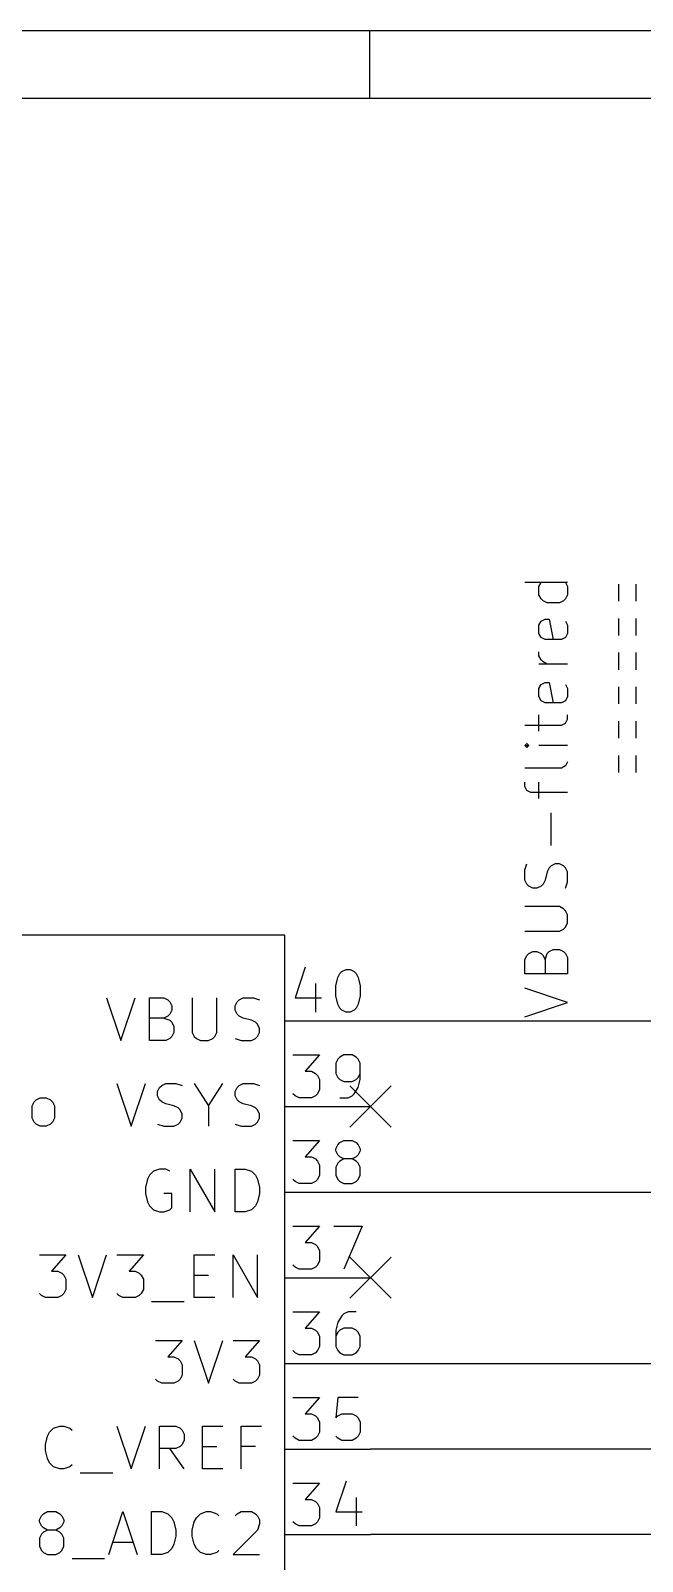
# Model space of a CAD drawing. Extents: x 0.4 to 11.3, y -7.9 to -0.4.
# Drawn here: x 5.903 to 6.618, y -2.181 to -0.394 of the extents above; entities that cross this region are included whole.
import ezdxf

# ---------------------------------------------------------------- set-up
doc = ezdxf.new("R2010")
doc.units = 0
doc.header["$MEASUREMENT"] = 0
for name, color, linetype in [('BLUE2', 5, 'CONTINUOUS'), ('CYAN2', 4, 'CONTINUOUS'), ('GRAY1', 251, 'CONTINUOUS'), ('GREEN3', 91, 'CONTINUOUS'), ('LYELLOW', 51, 'CONTINUOUS'), ('RED2', 1, 'CONTINUOUS'), ('RED3', 11, 'CONTINUOUS')]:
    doc.layers.add(name, color=color, linetype=linetype)

msp = doc.modelspace()

# ---------------------------------------------------------------- linework, layer by layer
at = {"layer": 'BLUE2', "linetype": 'CONTINUOUS'}
for p, q in [((6.276, -1.626), (6.324, -1.674)), ((6.324, -1.626), (6.276, -1.674)), ((6.276, -1.826), (6.324, -1.874)), ((6.324, -1.826), (6.276, -1.874))]:
    msp.add_line(p, q, dxfattribs=at)
at = {"layer": 'CYAN2', "linetype": 'CONTINUOUS'}
for p, q in [((5.9919, -1.52313), (6.00857, -1.57313)), ((6.00857, -1.57313), (6.02524, -1.52313)), ((6.0419, -1.57313), (6.0419, -1.52313)), ((6.0419, -1.52313), (6.05857, -1.52313)), ((6.05857, -1.52313), (6.06333, -1.52551)), ((6.06333, -1.52551), (6.06571, -1.52789)), ((6.06571, -1.52789), (6.06809, -1.53265)), ((6.06809, -1.53265), (6.06809, -1.53742)), ((6.0919, -1.52313), (6.0919, -1.56361)), ((6.12047, -1.56361), (6.12047, -1.52313)), ((6.14191, -1.53265), (6.14428, -1.52789)), ((6.14191, -1.53742), (6.14191, -1.53265)), ((6.14428, -1.52789), (6.14667, -1.52551)), ((6.14667, -1.52551), (6.15143, -1.52313)), ((6.15143, -1.52313), (6.16333, -1.52313)), ((6.16333, -1.52313), (6.17048, -1.52551)), ((6.05857, -1.54694), (6.0419, -1.54694)), ((6.06333, -1.54456), (6.05857, -1.54694)), ((6.05857, -1.54694), (6.06571, -1.54932)), ((6.06571, -1.54218), (6.06333, -1.54456)), ((6.06809, -1.53742), (6.06571, -1.54218)), ((6.06571, -1.54932), (6.06809, -1.5517)), ((6.06809, -1.5517), (6.07047, -1.55646)), ((6.14428, -1.54218), (6.14191, -1.53742)), ((6.14667, -1.54456), (6.14428, -1.54218)), ((6.15143, -1.54694), (6.14667, -1.54456)), ((6.16095, -1.54932), (6.15143, -1.54694)), ((6.16571, -1.5517), (6.16095, -1.54932)), ((6.16809, -1.55408), (6.16571, -1.5517)), ((6.17048, -1.55885), (6.16809, -1.55408)), ((6.06571, -1.57075), (6.06095, -1.57313)), ((6.06809, -1.56837), (6.06571, -1.57075)), ((6.07047, -1.56361), (6.06809, -1.56837)), ((6.07047, -1.55646), (6.07047, -1.56361)), ((6.0919, -1.56361), (6.09428, -1.56837)), ((6.09428, -1.56837), (6.09667, -1.57075)), ((6.09667, -1.57075), (6.10143, -1.57313)), ((6.11095, -1.57313), (6.11571, -1.57075)), ((6.11571, -1.57075), (6.11809, -1.56837)), ((6.11809, -1.56837), (6.12047, -1.56361)), ((6.14191, -1.57075), (6.14905, -1.57313)), ((6.16095, -1.57313), (6.16571, -1.57075)), ((6.16571, -1.57075), (6.16809, -1.56837)), ((6.16809, -1.56837), (6.17048, -1.56361)), ((6.17048, -1.56361), (6.17048, -1.55885)), ((6.06095, -1.57313), (6.0419, -1.57313)), ((6.10143, -1.57313), (6.11095, -1.57313)), ((6.14905, -1.57313), (6.16095, -1.57313)), ((6.00381, -1.62313), (6.02047, -1.67313)), ((6.02047, -1.67313), (6.03714, -1.62313)), ((6.05381, -1.62789), (6.05619, -1.62551)), ((6.05619, -1.62551), (6.06095, -1.62313)), ((6.06095, -1.62313), (6.07285, -1.62313)), ((6.07285, -1.62313), (6.08, -1.62551)), ((6.09428, -1.62313), (6.11095, -1.64932)), ((6.11095, -1.64932), (6.12762, -1.62313)), ((6.14428, -1.62789), (6.14667, -1.62551)), ((6.14667, -1.62551), (6.15143, -1.62313)), ((6.15143, -1.62313), (6.16333, -1.62313)), ((6.16333, -1.62313), (6.17048, -1.62551)), ((6.05143, -1.63265), (6.05381, -1.62789)), ((6.05143, -1.63742), (6.05143, -1.63265)), ((6.05381, -1.64218), (6.05143, -1.63742)), ((6.05619, -1.64456), (6.05381, -1.64218)), ((6.14191, -1.63265), (6.14428, -1.62789)), ((6.14191, -1.63742), (6.14191, -1.63265)), ((6.14428, -1.64218), (6.14191, -1.63742)), ((6.14667, -1.64456), (6.14428, -1.64218)), ((6.06095, -1.64694), (6.05619, -1.64456)), ((6.07048, -1.64932), (6.06095, -1.64694)), ((6.07524, -1.6517), (6.07048, -1.64932)), ((6.07762, -1.65408), (6.07524, -1.6517)), ((6.08, -1.65885), (6.07762, -1.65408)), ((6.08, -1.66361), (6.08, -1.65885)), ((6.11095, -1.64932), (6.11095, -1.67313)), ((6.15143, -1.64694), (6.14667, -1.64456)), ((6.16095, -1.64932), (6.15143, -1.64694)), ((6.16571, -1.6517), (6.16095, -1.64932)), ((6.16809, -1.65408), (6.16571, -1.6517)), ((6.17048, -1.65885), (6.16809, -1.65408)), ((6.17048, -1.66361), (6.17048, -1.65885)), ((6.05143, -1.67075), (6.05857, -1.67313)), ((6.05857, -1.67313), (6.07048, -1.67313)), ((6.07048, -1.67313), (6.07524, -1.67075)), ((6.07524, -1.67075), (6.07762, -1.66837)), ((6.07762, -1.66837), (6.08, -1.66361)), ((6.14191, -1.67075), (6.14905, -1.67313)), ((6.14905, -1.67313), (6.16095, -1.67313)), ((6.16095, -1.67313), (6.16571, -1.67075)), ((6.16571, -1.67075), (6.16809, -1.66837)), ((6.16809, -1.66837), (6.17048, -1.66361)), ((6.0419, -1.73028), (6.03952, -1.73504)), ((6.04667, -1.72551), (6.0419, -1.73028)), ((6.05381, -1.72313), (6.04667, -1.72551)), ((6.06095, -1.72313), (6.05381, -1.72313)), ((6.06571, -1.72551), (6.06095, -1.72313)), ((6.08952, -1.77313), (6.08952, -1.72313)), ((6.08952, -1.72313), (6.11809, -1.77313)), ((6.11809, -1.77313), (6.11809, -1.72313)), ((6.1419, -1.77313), (6.1419, -1.72313)), ((6.1419, -1.72313), (6.15381, -1.72313)), ((6.15381, -1.72313), (6.16095, -1.72551)), ((6.16095, -1.72551), (6.16571, -1.73028)), ((6.16571, -1.73028), (6.16809, -1.73504)), ((6.03952, -1.73504), (6.03714, -1.74456)), ((6.03714, -1.74456), (6.03714, -1.7517)), ((6.03714, -1.7517), (6.03952, -1.76122)), ((6.06809, -1.7517), (6.05857, -1.7517)), ((6.06809, -1.76837), (6.06809, -1.7517)), ((6.16809, -1.73504), (6.17047, -1.74456)), ((6.17047, -1.7517), (6.16809, -1.76122)), ((6.17047, -1.74456), (6.17047, -1.7517)), ((6.03952, -1.76122), (6.0419, -1.76599)), ((6.0419, -1.76599), (6.04667, -1.77075)), ((6.06571, -1.77075), (6.06809, -1.76837)), ((6.16571, -1.76599), (6.16095, -1.77075)), ((6.16809, -1.76122), (6.16571, -1.76599)), ((6.04667, -1.77075), (6.05381, -1.77313)), ((6.05381, -1.77313), (6.05857, -1.77313)), ((6.05857, -1.77313), (6.06571, -1.77075)), ((6.15381, -1.77313), (6.1419, -1.77313)), ((6.16095, -1.77075), (6.15381, -1.77313)), ((5.91333, -1.82313), (5.94429, -1.82313)), ((5.94429, -1.82313), (5.92762, -1.84218)), ((5.95857, -1.82313), (5.97524, -1.87313)), ((5.97524, -1.87313), (5.99191, -1.82313)), ((6.00381, -1.82313), (6.03476, -1.82313)), ((6.03476, -1.82313), (6.01809, -1.84218)), ((6.09428, -1.87313), (6.09428, -1.82313)), ((6.09428, -1.82313), (6.11809, -1.82313)), ((6.13952, -1.87313), (6.13952, -1.82313)), ((6.13952, -1.82313), (6.16809, -1.87313)), ((6.16809, -1.87313), (6.16809, -1.82313)), ((5.92762, -1.84218), (5.93476, -1.84218)), ((5.93476, -1.84218), (5.93952, -1.84456)), ((5.93952, -1.84456), (5.94191, -1.84694)), ((5.94191, -1.84694), (5.94429, -1.8517)), ((5.94429, -1.8517), (5.94429, -1.86361)), ((6.01809, -1.84218), (6.02524, -1.84218)), ((6.02524, -1.84218), (6.03, -1.84456)), ((6.03, -1.84456), (6.03238, -1.84694)), ((6.03238, -1.84694), (6.03476, -1.8517)), ((6.03476, -1.8517), (6.03476, -1.86361)), ((6.09428, -1.84694), (6.11095, -1.84694)), ((5.91572, -1.87075), (5.91333, -1.86837)), ((5.92048, -1.87313), (5.91572, -1.87075)), ((5.93476, -1.87313), (5.92048, -1.87313)), ((5.93952, -1.87075), (5.93476, -1.87313)), ((5.94191, -1.86837), (5.93952, -1.87075)), ((5.94429, -1.86361), (5.94191, -1.86837)), ((6.00619, -1.87075), (6.00381, -1.86837)), ((6.01095, -1.87313), (6.00619, -1.87075)), ((6.02524, -1.87313), (6.01095, -1.87313)), ((6.03, -1.87075), (6.02524, -1.87313)), ((6.03238, -1.86837), (6.03, -1.87075)), ((6.03476, -1.86361), (6.03238, -1.86837)), ((6.11809, -1.87313), (6.09428, -1.87313)), ((6.04429, -1.87789), (6.08238, -1.87789)), ((6.04905, -1.92313), (6.08, -1.92313)), ((6.08, -1.92313), (6.06333, -1.94218)), ((6.09428, -1.92313), (6.11095, -1.97313)), ((6.11095, -1.97313), (6.12762, -1.92313)), ((6.13952, -1.92313), (6.17048, -1.92313)), ((6.17048, -1.92313), (6.15381, -1.94218)), ((6.06333, -1.94218), (6.07048, -1.94218)), ((6.07048, -1.94218), (6.07524, -1.94456)), ((6.07524, -1.94456), (6.07762, -1.94694)), ((6.07762, -1.94694), (6.08, -1.9517)), ((6.15381, -1.94218), (6.16095, -1.94218)), ((6.16095, -1.94218), (6.16571, -1.94456)), ((6.16571, -1.94456), (6.16809, -1.94694)), ((6.16809, -1.94694), (6.17048, -1.9517)), ((6.08, -1.96361), (6.07762, -1.96837)), ((6.08, -1.9517), (6.08, -1.96361)), ((6.17048, -1.96361), (6.16809, -1.96837)), ((6.17048, -1.9517), (6.17048, -1.96361)), ((6.05143, -1.97075), (6.04905, -1.96837)), ((6.05619, -1.97313), (6.05143, -1.97075)), ((6.07048, -1.97313), (6.05619, -1.97313)), ((6.07524, -1.97075), (6.07048, -1.97313)), ((6.07762, -1.96837), (6.07524, -1.97075)), ((6.14191, -1.97075), (6.13952, -1.96837)), ((6.14667, -1.97313), (6.14191, -1.97075)), ((6.16095, -1.97313), (6.14667, -1.97313)), ((6.16571, -1.97075), (6.16095, -1.97313)), ((6.16809, -1.96837), (6.16571, -1.97075)), ((5.92048, -2.04456), (5.92285, -2.03504)), ((5.92285, -2.03504), (5.92524, -2.03028)), ((5.92524, -2.03028), (5.93, -2.02551)), ((5.93, -2.02551), (5.93714, -2.02313)), ((5.93714, -2.02313), (5.9419, -2.02313)), ((5.9419, -2.02313), (5.94905, -2.02551)), ((5.94905, -2.02551), (5.95143, -2.02789)), ((6.00381, -2.02313), (6.02047, -2.07313)), ((6.02047, -2.07313), (6.03714, -2.02313)), ((6.05381, -2.07313), (6.05381, -2.02313)), ((6.05381, -2.02313), (6.07285, -2.02313)), ((6.07285, -2.02313), (6.07762, -2.02551)), ((6.07762, -2.02551), (6.08, -2.02789)), ((6.08, -2.02789), (6.08238, -2.03265)), ((6.08238, -2.03265), (6.08238, -2.0398)), ((6.10381, -2.07313), (6.10381, -2.02313)), ((6.10381, -2.02313), (6.12762, -2.02313)), ((6.14904, -2.07313), (6.14904, -2.02313)), ((6.14904, -2.02313), (6.17285, -2.02313)), ((5.92048, -2.0517), (5.92048, -2.04456)), ((5.92285, -2.06122), (5.92048, -2.0517)), ((6.07285, -2.04932), (6.05381, -2.04932)), ((6.08238, -2.07313), (6.06571, -2.04932)), ((6.07762, -2.04694), (6.07285, -2.04932)), ((6.08, -2.04456), (6.07762, -2.04694)), ((6.08238, -2.0398), (6.08, -2.04456)), ((6.10381, -2.04694), (6.12048, -2.04694)), ((6.16571, -2.04694), (6.14904, -2.04694)), ((5.92524, -2.06599), (5.92285, -2.06122)), ((5.93, -2.07075), (5.92524, -2.06599)), ((5.93714, -2.07313), (5.93, -2.07075)), ((5.9419, -2.07313), (5.93714, -2.07313)), ((5.94905, -2.07075), (5.9419, -2.07313)), ((5.95143, -2.06837), (5.94905, -2.07075)), ((6.12762, -2.07313), (6.10381, -2.07313)), ((5.96095, -2.07789), (5.99905, -2.07789)), ((5.91571, -2.12789), (5.91809, -2.12551)), ((5.91809, -2.12551), (5.92286, -2.12313)), ((5.92286, -2.12313), (5.93238, -2.12313)), ((5.93238, -2.12313), (5.93714, -2.12551)), ((5.93714, -2.12551), (5.93952, -2.12789)), ((5.99428, -2.17313), (6.01095, -2.12313)), ((6.01095, -2.12313), (6.02762, -2.17313)), ((6.04428, -2.17313), (6.04428, -2.12313)), ((6.04428, -2.12313), (6.05619, -2.12313)), ((6.05619, -2.12313), (6.06333, -2.12551)), ((6.06333, -2.12551), (6.06809, -2.13028)), ((6.09667, -2.13028), (6.10143, -2.12551)), ((6.10143, -2.12551), (6.10857, -2.12313)), ((6.10857, -2.12313), (6.11333, -2.12313)), ((6.11333, -2.12313), (6.12048, -2.12551)), ((6.12048, -2.12551), (6.12285, -2.12789)), ((6.14191, -2.12789), (6.14428, -2.12551)), ((6.14428, -2.12551), (6.14905, -2.12313)), ((6.14905, -2.12313), (6.16095, -2.12313)), ((6.16095, -2.12313), (6.16571, -2.12551)), ((6.16571, -2.12551), (6.16809, -2.12789)), ((5.91333, -2.13265), (5.91571, -2.12789)), ((5.91333, -2.13504), (5.91333, -2.13265)), ((5.91571, -2.1398), (5.91333, -2.13504)), ((5.91809, -2.14218), (5.91571, -2.1398)), ((5.92286, -2.14456), (5.91809, -2.14218)), ((5.92286, -2.14456), (5.91809, -2.14694)), ((5.93238, -2.14456), (5.92286, -2.14456)), ((5.93714, -2.14218), (5.93238, -2.14456)), ((5.93714, -2.14694), (5.93238, -2.14456)), ((5.93952, -2.1398), (5.93714, -2.14218)), ((5.93952, -2.12789), (5.94191, -2.13265)), ((5.94191, -2.13504), (5.93952, -2.1398)), ((5.94191, -2.13265), (5.94191, -2.13504)), ((6.06809, -2.13028), (6.07048, -2.13504)), ((6.07048, -2.13504), (6.07285, -2.14456)), ((6.07285, -2.14456), (6.07285, -2.1517)), ((6.09191, -2.14456), (6.09428, -2.13504)), ((6.09191, -2.1517), (6.09191, -2.14456)), ((6.09428, -2.13504), (6.09667, -2.13028)), ((6.16809, -2.14456), (6.13952, -2.17313)), ((6.16809, -2.12789), (6.17048, -2.13265)), ((6.17048, -2.13742), (6.16809, -2.14456)), ((6.17048, -2.13265), (6.17048, -2.13742)), ((5.91571, -2.14932), (5.91333, -2.15408)), ((5.91333, -2.15408), (5.91333, -2.16361)), ((5.91809, -2.14694), (5.91571, -2.14932)), ((5.93952, -2.14932), (5.93714, -2.14694)), ((5.94191, -2.15408), (5.93952, -2.14932)), ((5.94191, -2.16361), (5.94191, -2.15408)), ((5.99905, -2.15885), (6.02285, -2.15885)), ((6.07048, -2.16122), (6.06809, -2.16599)), ((6.07285, -2.1517), (6.07048, -2.16122)), ((6.09428, -2.16122), (6.09191, -2.1517)), ((6.09667, -2.16599), (6.09428, -2.16122)), ((5.91333, -2.16361), (5.91571, -2.16837)), ((5.91571, -2.16837), (5.91809, -2.17075)), ((5.91809, -2.17075), (5.92286, -2.17313)), ((5.92286, -2.17313), (5.93238, -2.17313)), ((5.93238, -2.17313), (5.93714, -2.17075)), ((5.93714, -2.17075), (5.93952, -2.16837)), ((5.93952, -2.16837), (5.94191, -2.16361)), ((5.95143, -2.17789), (5.98952, -2.17789)), ((6.05619, -2.17313), (6.04428, -2.17313)), ((6.06333, -2.17075), (6.05619, -2.17313)), ((6.06809, -2.16599), (6.06333, -2.17075)), ((6.10143, -2.17075), (6.09667, -2.16599)), ((6.10857, -2.17313), (6.10143, -2.17075)), ((6.11333, -2.17313), (6.10857, -2.17313)), ((6.12048, -2.17075), (6.11333, -2.17313)), ((6.12285, -2.16837), (6.12048, -2.17075)), ((6.13952, -2.17313), (6.17048, -2.17313))]:
    msp.add_line(p, q, dxfattribs=at)
at = {"layer": 'GRAY1', "linetype": 'CONTINUOUS'}
for p, q in [((6.53013, -1.03809), (6.48013, -1.03809)), ((6.4968, -1.04285), (6.49917, -1.03809)), ((6.4968, -1.05237), (6.4968, -1.04285)), ((6.49917, -1.05714), (6.4968, -1.05237)), ((6.52775, -1.03809), (6.53013, -1.04285)), ((6.53013, -1.05237), (6.52775, -1.05714)), ((6.53013, -1.04285), (6.53013, -1.05237)), ((6.50156, -1.05952), (6.49917, -1.05714)), ((6.50632, -1.0619), (6.50156, -1.05952)), ((6.5206, -1.0619), (6.50632, -1.0619)), ((6.52537, -1.05952), (6.5206, -1.0619)), ((6.52775, -1.05714), (6.52537, -1.05952)), ((6.4968, -1.08809), (6.49917, -1.08333)), ((6.4968, -1.09761), (6.4968, -1.08809)), ((6.49917, -1.08333), (6.50394, -1.08095)), ((6.50394, -1.08095), (6.5087, -1.08095)), ((6.5087, -1.08095), (6.51346, -1.10476)), ((6.52775, -1.08333), (6.53013, -1.08809)), ((6.53013, -1.08809), (6.53013, -1.09761)), ((6.49917, -1.10238), (6.4968, -1.09761)), ((6.50394, -1.10476), (6.49917, -1.10238)), ((6.52298, -1.10476), (6.50394, -1.10476)), ((6.52775, -1.10238), (6.52298, -1.10476)), ((6.53013, -1.09761), (6.52775, -1.10238)), ((6.4968, -1.12381), (6.4968, -1.11904)), ((6.49917, -1.12857), (6.4968, -1.12381)), ((6.53013, -1.13333), (6.4968, -1.13333)), ((6.50156, -1.13095), (6.49917, -1.12857)), ((6.50632, -1.13333), (6.50156, -1.13095)), ((6.4968, -1.1619), (6.49917, -1.15714)), ((6.49917, -1.15714), (6.50394, -1.15476)), ((6.50394, -1.15476), (6.5087, -1.15476)), ((6.5087, -1.15476), (6.51346, -1.17857)), ((6.52775, -1.15714), (6.53013, -1.1619)), ((6.4968, -1.17143), (6.4968, -1.1619)), ((6.49917, -1.17619), (6.4968, -1.17143)), ((6.50394, -1.17857), (6.49917, -1.17619)), ((6.52298, -1.17857), (6.50394, -1.17857)), ((6.52775, -1.17619), (6.52298, -1.17857)), ((6.53013, -1.17143), (6.52775, -1.17619)), ((6.53013, -1.1619), (6.53013, -1.17143)), ((6.4968, -1.2119), (6.4968, -1.19285)), ((6.52775, -1.20238), (6.53013, -1.19761)), ((6.53013, -1.19761), (6.53013, -1.19285)), ((6.48013, -1.20476), (6.52298, -1.20476)), ((6.52298, -1.20476), (6.52775, -1.20238)), ((6.48251, -1.22619), (6.48013, -1.22857)), ((6.48013, -1.22857), (6.48251, -1.23095)), ((6.48013, -1.22857), (6.48489, -1.22857)), ((6.48489, -1.22857), (6.48251, -1.22619)), ((6.48251, -1.23095), (6.48489, -1.22857)), ((6.53013, -1.22857), (6.4968, -1.22857)), ((6.53013, -1.24761), (6.52775, -1.25238)), ((6.52298, -1.25476), (6.48013, -1.25476)), ((6.52775, -1.25238), (6.52298, -1.25476)), ((6.48013, -1.27619), (6.48013, -1.27143)), ((6.48251, -1.28095), (6.48013, -1.27619)), ((6.48727, -1.28333), (6.48251, -1.28095)), ((6.53013, -1.28333), (6.48727, -1.28333)), ((6.4968, -1.29047), (6.4968, -1.27143)), ((6.51108, -1.34524), (6.51108, -1.30714)), ((6.48013, -1.37381), (6.48251, -1.36666)), ((6.48013, -1.38571), (6.48013, -1.37381)), ((6.50632, -1.37619), (6.50394, -1.38571)), ((6.5087, -1.37143), (6.50632, -1.37619)), ((6.51108, -1.36904), (6.5087, -1.37143)), ((6.51584, -1.36666), (6.51108, -1.36904)), ((6.5206, -1.36666), (6.51584, -1.36666)), ((6.52537, -1.36904), (6.5206, -1.36666)), ((6.52775, -1.37143), (6.52537, -1.36904)), ((6.53013, -1.37619), (6.52775, -1.37143)), ((6.53013, -1.38809), (6.53013, -1.37619)), ((6.48251, -1.39047), (6.48013, -1.38571)), ((6.48489, -1.39285), (6.48251, -1.39047)), ((6.48965, -1.39523), (6.48489, -1.39285)), ((6.49917, -1.39285), (6.49441, -1.39523)), ((6.50156, -1.39047), (6.49917, -1.39285)), ((6.50394, -1.38571), (6.50156, -1.39047)), ((6.52775, -1.39523), (6.53013, -1.38809)), ((6.49441, -1.39523), (6.48965, -1.39523)), ((6.5206, -1.41667), (6.48013, -1.41667)), ((6.52537, -1.41904), (6.5206, -1.41667)), ((6.52775, -1.42143), (6.52537, -1.41904)), ((6.53013, -1.42619), (6.52775, -1.42143)), ((6.53013, -1.43571), (6.53013, -1.42619)), ((6.48013, -1.44524), (6.5206, -1.44524)), ((6.5206, -1.44524), (6.52537, -1.44285)), ((6.52537, -1.44285), (6.52775, -1.44047)), ((6.52775, -1.44047), (6.53013, -1.43571)), ((6.48013, -1.47857), (6.48251, -1.47381)), ((6.48013, -1.49524), (6.48013, -1.47857)), ((6.48251, -1.47381), (6.48489, -1.47143)), ((6.48489, -1.47143), (6.48965, -1.46904)), ((6.48965, -1.46904), (6.49441, -1.46904)), ((6.49441, -1.46904), (6.49917, -1.47143)), ((6.49917, -1.47143), (6.50156, -1.47381)), ((6.50156, -1.47381), (6.50394, -1.47857)), ((6.50394, -1.47857), (6.50632, -1.47143)), ((6.50394, -1.47857), (6.50394, -1.49524)), ((6.50632, -1.47143), (6.5087, -1.46904)), ((6.5087, -1.46904), (6.51346, -1.46667)), ((6.51346, -1.46667), (6.5206, -1.46667)), ((6.5206, -1.46667), (6.52537, -1.46904)), ((6.52537, -1.46904), (6.52775, -1.47143)), ((6.52775, -1.47143), (6.53013, -1.47619)), ((6.53013, -1.47619), (6.53013, -1.49524)), ((6.53013, -1.49524), (6.48013, -1.49524)), ((6.53013, -1.52857), (6.48013, -1.5119)), ((6.48013, -1.54524), (6.53013, -1.52857))]:
    msp.add_line(p, q, dxfattribs=at)
at = {"layer": 'GREEN3', "linetype": 'CONTINUOUS'}
for p, q in [((6.3, -1.55), (6.65, -1.55)), ((6.3, -1.75), (7.05, -1.75)), ((6.3, -1.95), (7.55, -1.95)), ((8.7, -2.05), (6.3, -2.05)), ((8.9, -2.15), (6.3, -2.15))]:
    msp.add_line(p, q, dxfattribs=at)
at = {"layer": 'LYELLOW', "linetype": 'CONTINUOUS'}
for p, q in [((6.2, -1.45), (5, -1.45)), ((6.2, -3.55), (6.2, -1.45))]:
    msp.add_line(p, q, dxfattribs=at)
at = {"layer": 'RED2', "linetype": 'CONTINUOUS'}
for p, q in [((0.393701, -0.393701), (11.2993, -0.393701)), ((6.29921, -0.472441), (6.29921, -0.393701)), ((0.472441, -0.472441), (11.2206, -0.472441)), ((6.59, -1.06), (6.59, -1.04)), ((6.61, -1.04), (6.61, -1.06)), ((6.59, -1.1), (6.59, -1.08)), ((6.61, -1.08), (6.61, -1.1)), ((6.59, -1.14), (6.59, -1.12)), ((6.61, -1.12), (6.61, -1.14)), ((6.59, -1.18), (6.59, -1.16)), ((6.61, -1.16), (6.61, -1.18)), ((6.59, -1.22), (6.59, -1.2)), ((6.61, -1.2), (6.61, -1.22)), ((6.59, -1.26), (6.59, -1.24)), ((6.61, -1.24), (6.61, -1.26)), ((6.2, -1.45), (5, -1.45)), ((6.2, -3.55), (6.2, -1.45)), ((6.2, -1.55), (6.3, -1.55)), ((5.90714, -1.64456), (5.90952, -1.64218)), ((5.90952, -1.64218), (5.91429, -1.6398)), ((5.91429, -1.6398), (5.92143, -1.6398)), ((5.92143, -1.6398), (5.92619, -1.64218)), ((5.92619, -1.64218), (5.92857, -1.64456)), ((5.90476, -1.64932), (5.90714, -1.64456)), ((5.90476, -1.66361), (5.90476, -1.64932)), ((5.92857, -1.64456), (5.93095, -1.64932)), ((5.93095, -1.64932), (5.93095, -1.66361)), ((6.2, -1.65), (6.3, -1.65)), ((5.90714, -1.66837), (5.90476, -1.66361)), ((5.90952, -1.67075), (5.90714, -1.66837)), ((5.91429, -1.67313), (5.90952, -1.67075)), ((5.92143, -1.67313), (5.91429, -1.67313)), ((5.92619, -1.67075), (5.92143, -1.67313)), ((5.92857, -1.66837), (5.92619, -1.67075)), ((5.93095, -1.66361), (5.92857, -1.66837)), ((6.2, -1.75), (6.3, -1.75)), ((6.2, -1.85), (6.3, -1.85)), ((6.2, -1.95), (6.3, -1.95)), ((6.2, -2.05), (6.3, -2.05)), ((6.2, -2.15), (6.3, -2.15))]:
    msp.add_line(p, q, dxfattribs=at)
at = {"layer": 'RED3', "linetype": 'CONTINUOUS'}
for p, q in [((6.22381, -1.4875), (6.21191, -1.52321)), ((6.25952, -1.50893), (6.2619, -1.4994)), ((6.2619, -1.4994), (6.26428, -1.49464)), ((6.26428, -1.49464), (6.26667, -1.49226)), ((6.26667, -1.49226), (6.27143, -1.48988)), ((6.27143, -1.48988), (6.27619, -1.48988)), ((6.27619, -1.48988), (6.28095, -1.49226)), ((6.28095, -1.49226), (6.28333, -1.49464)), ((6.28333, -1.49464), (6.28571, -1.4994)), ((6.28571, -1.4994), (6.28809, -1.50893)), ((6.23571, -1.50655), (6.23571, -1.53988)), ((6.25952, -1.52083), (6.25952, -1.50893)), ((6.28809, -1.50893), (6.28809, -1.52083)), ((6.21191, -1.52321), (6.24285, -1.52321)), ((6.2619, -1.53035), (6.25952, -1.52083)), ((6.26428, -1.53512), (6.2619, -1.53035)), ((6.26667, -1.5375), (6.26428, -1.53512)), ((6.28333, -1.53512), (6.28095, -1.5375)), ((6.28571, -1.53035), (6.28333, -1.53512)), ((6.28809, -1.52083), (6.28571, -1.53035)), ((6.27143, -1.53988), (6.26667, -1.5375)), ((6.27619, -1.53988), (6.27143, -1.53988)), ((6.28095, -1.5375), (6.27619, -1.53988)), ((6.20952, -1.58988), (6.24048, -1.58988)), ((6.24048, -1.58988), (6.22381, -1.60893)), ((6.26905, -1.58988), (6.26428, -1.59226)), ((6.27857, -1.58988), (6.26905, -1.58988)), ((6.28333, -1.59226), (6.27857, -1.58988)), ((6.2619, -1.59464), (6.25952, -1.5994)), ((6.25952, -1.5994), (6.25952, -1.61131)), ((6.26428, -1.59226), (6.2619, -1.59464)), ((6.28571, -1.59464), (6.28333, -1.59226)), ((6.28809, -1.5994), (6.28571, -1.59464)), ((6.28809, -1.61845), (6.28809, -1.5994)), ((6.22381, -1.60893), (6.23095, -1.60893)), ((6.23095, -1.60893), (6.23571, -1.61131)), ((6.23571, -1.61131), (6.23809, -1.61369)), ((6.23809, -1.61369), (6.24048, -1.61845)), ((6.24048, -1.61845), (6.24048, -1.63035)), ((6.25952, -1.61131), (6.2619, -1.61607)), ((6.2619, -1.61607), (6.26428, -1.61845)), ((6.26428, -1.61845), (6.26905, -1.62083)), ((6.26905, -1.62083), (6.27857, -1.62083)), ((6.27857, -1.62083), (6.28333, -1.61845)), ((6.28333, -1.61845), (6.28571, -1.61607)), ((6.28571, -1.61607), (6.28809, -1.61131)), ((6.28571, -1.62797), (6.28809, -1.61845)), ((6.21191, -1.6375), (6.20952, -1.63512)), ((6.21667, -1.63988), (6.21191, -1.6375)), ((6.23095, -1.63988), (6.21667, -1.63988)), ((6.23571, -1.6375), (6.23095, -1.63988)), ((6.23809, -1.63512), (6.23571, -1.6375)), ((6.24048, -1.63035), (6.23809, -1.63512)), ((6.26428, -1.63988), (6.27381, -1.63988)), ((6.27381, -1.63988), (6.27857, -1.6375)), ((6.27857, -1.6375), (6.28095, -1.63512)), ((6.28095, -1.63512), (6.28571, -1.62797)), ((6.20952, -1.68988), (6.24048, -1.68988)), ((6.24048, -1.68988), (6.22381, -1.70893)), ((6.25952, -1.6994), (6.2619, -1.69464)), ((6.2619, -1.69464), (6.26428, -1.69226)), ((6.26428, -1.69226), (6.26905, -1.68988)), ((6.26905, -1.68988), (6.27857, -1.68988)), ((6.27857, -1.68988), (6.28333, -1.69226)), ((6.28333, -1.69226), (6.28571, -1.69464)), ((6.28571, -1.69464), (6.28809, -1.6994)), ((6.22381, -1.70893), (6.23095, -1.70893)), ((6.23095, -1.70893), (6.23571, -1.71131)), ((6.23571, -1.71131), (6.23809, -1.71369)), ((6.23809, -1.71369), (6.24048, -1.71845)), ((6.25952, -1.70178), (6.25952, -1.6994)), ((6.2619, -1.70655), (6.25952, -1.70178)), ((6.26428, -1.70893), (6.2619, -1.70655)), ((6.26428, -1.71369), (6.2619, -1.71607)), ((6.26905, -1.71131), (6.26428, -1.70893)), ((6.26905, -1.71131), (6.26428, -1.71369)), ((6.27857, -1.71131), (6.26905, -1.71131)), ((6.28333, -1.70893), (6.27857, -1.71131)), ((6.28333, -1.71369), (6.27857, -1.71131)), ((6.28571, -1.70655), (6.28333, -1.70893)), ((6.28571, -1.71607), (6.28333, -1.71369)), ((6.28809, -1.70178), (6.28571, -1.70655)), ((6.28809, -1.6994), (6.28809, -1.70178)), ((6.24048, -1.73035), (6.23809, -1.73512)), ((6.24048, -1.71845), (6.24048, -1.73035)), ((6.2619, -1.71607), (6.25952, -1.72083)), ((6.25952, -1.72083), (6.25952, -1.73035)), ((6.25952, -1.73035), (6.2619, -1.73512)), ((6.28809, -1.72083), (6.28571, -1.71607)), ((6.28571, -1.73512), (6.28809, -1.73035)), ((6.28809, -1.73035), (6.28809, -1.72083)), ((6.21191, -1.7375), (6.20952, -1.73512)), ((6.21667, -1.73988), (6.21191, -1.7375)), ((6.23095, -1.73988), (6.21667, -1.73988)), ((6.23571, -1.7375), (6.23095, -1.73988)), ((6.23809, -1.73512), (6.23571, -1.7375)), ((6.2619, -1.73512), (6.26428, -1.7375)), ((6.26428, -1.7375), (6.26905, -1.73988)), ((6.26905, -1.73988), (6.27857, -1.73988)), ((6.27857, -1.73988), (6.28333, -1.7375)), ((6.28333, -1.7375), (6.28571, -1.73512)), ((6.20952, -1.78988), (6.24048, -1.78988)), ((6.24048, -1.78988), (6.22381, -1.80893)), ((6.25714, -1.78988), (6.29047, -1.78988)), ((6.29047, -1.78988), (6.26905, -1.83988)), ((6.22381, -1.80893), (6.23095, -1.80893)), ((6.23095, -1.80893), (6.23571, -1.81131)), ((6.23571, -1.81131), (6.23809, -1.81369)), ((6.23809, -1.81369), (6.24048, -1.81845)), ((6.24048, -1.81845), (6.24048, -1.83035)), ((6.21191, -1.8375), (6.20952, -1.83512)), ((6.21667, -1.83988), (6.21191, -1.8375)), ((6.23095, -1.83988), (6.21667, -1.83988)), ((6.23571, -1.8375), (6.23095, -1.83988)), ((6.23809, -1.83512), (6.23571, -1.8375)), ((6.24048, -1.83035), (6.23809, -1.83512)), ((6.20952, -1.88988), (6.24048, -1.88988)), ((6.24048, -1.88988), (6.22381, -1.90893)), ((6.26667, -1.89464), (6.2619, -1.90178)), ((6.26905, -1.89226), (6.26667, -1.89464)), ((6.27381, -1.88988), (6.26905, -1.89226)), ((6.28333, -1.88988), (6.27381, -1.88988)), ((6.22381, -1.90893), (6.23095, -1.90893)), ((6.23095, -1.90893), (6.23571, -1.91131)), ((6.23571, -1.91131), (6.23809, -1.91369)), ((6.2619, -1.90178), (6.25952, -1.91131)), ((6.25952, -1.91131), (6.25952, -1.93035)), ((6.26428, -1.91131), (6.2619, -1.91369)), ((6.26905, -1.90893), (6.26428, -1.91131)), ((6.27857, -1.90893), (6.26905, -1.90893)), ((6.28333, -1.91131), (6.27857, -1.90893)), ((6.28571, -1.91369), (6.28333, -1.91131)), ((6.23809, -1.91369), (6.24048, -1.91845)), ((6.24048, -1.93035), (6.23809, -1.93512)), ((6.24048, -1.91845), (6.24048, -1.93035)), ((6.2619, -1.91369), (6.25952, -1.91845)), ((6.25952, -1.93035), (6.2619, -1.93512)), ((6.28809, -1.91845), (6.28571, -1.91369)), ((6.28571, -1.93512), (6.28809, -1.93035)), ((6.28809, -1.93035), (6.28809, -1.91845)), ((6.21191, -1.9375), (6.20952, -1.93512)), ((6.21667, -1.93988), (6.21191, -1.9375)), ((6.23095, -1.93988), (6.21667, -1.93988)), ((6.23571, -1.9375), (6.23095, -1.93988)), ((6.23809, -1.93512), (6.23571, -1.9375)), ((6.2619, -1.93512), (6.26428, -1.9375)), ((6.26428, -1.9375), (6.26905, -1.93988)), ((6.26905, -1.93988), (6.27857, -1.93988)), ((6.27857, -1.93988), (6.28333, -1.9375)), ((6.28333, -1.9375), (6.28571, -1.93512)), ((6.20952, -1.98988), (6.24048, -1.98988)), ((6.24048, -1.98988), (6.22381, -2.00893)), ((6.2619, -1.98988), (6.25952, -2.01369)), ((6.28571, -1.98988), (6.2619, -1.98988)), ((6.22381, -2.00893), (6.23095, -2.00893)), ((6.23095, -2.00893), (6.23571, -2.01131)), ((6.23571, -2.01131), (6.23809, -2.01369)), ((6.23809, -2.01369), (6.24048, -2.01845)), ((6.24048, -2.01845), (6.24048, -2.03035)), ((6.25952, -2.01369), (6.2619, -2.01131)), ((6.2619, -2.01131), (6.26667, -2.00893)), ((6.26667, -2.00893), (6.27857, -2.00893)), ((6.27857, -2.00893), (6.28333, -2.01131)), ((6.28333, -2.01131), (6.28571, -2.01369)), ((6.28571, -2.01369), (6.28809, -2.01845)), ((6.28809, -2.01845), (6.28809, -2.03035)), ((6.21191, -2.0375), (6.20952, -2.03512)), ((6.21667, -2.03988), (6.21191, -2.0375)), ((6.23571, -2.0375), (6.23095, -2.03988)), ((6.23809, -2.03512), (6.23571, -2.0375)), ((6.24048, -2.03035), (6.23809, -2.03512)), ((6.2619, -2.0375), (6.25952, -2.03512)), ((6.26667, -2.03988), (6.2619, -2.0375)), ((6.28333, -2.0375), (6.27857, -2.03988)), ((6.28571, -2.03512), (6.28333, -2.0375)), ((6.28809, -2.03035), (6.28571, -2.03512)), ((6.23095, -2.03988), (6.21667, -2.03988)), ((6.27857, -2.03988), (6.26667, -2.03988)), ((6.20952, -2.08988), (6.24048, -2.08988)), ((6.24048, -2.08988), (6.22381, -2.10893)), ((6.27143, -2.0875), (6.25952, -2.12321)), ((6.22381, -2.10893), (6.23095, -2.10893)), ((6.23095, -2.10893), (6.23571, -2.11131)), ((6.28333, -2.10655), (6.28333, -2.13988)), ((6.23571, -2.11131), (6.23809, -2.11369)), ((6.23809, -2.11369), (6.24048, -2.11845)), ((6.24048, -2.11845), (6.24048, -2.13035)), ((6.25952, -2.12321), (6.29047, -2.12321)), ((6.21191, -2.1375), (6.20952, -2.13512)), ((6.21667, -2.13988), (6.21191, -2.1375)), ((6.23095, -2.13988), (6.21667, -2.13988)), ((6.23571, -2.1375), (6.23095, -2.13988)), ((6.23809, -2.13512), (6.23571, -2.1375)), ((6.24048, -2.13035), (6.23809, -2.13512))]:
    msp.add_line(p, q, dxfattribs=at)

doc.saveas('drawing.dxf')
